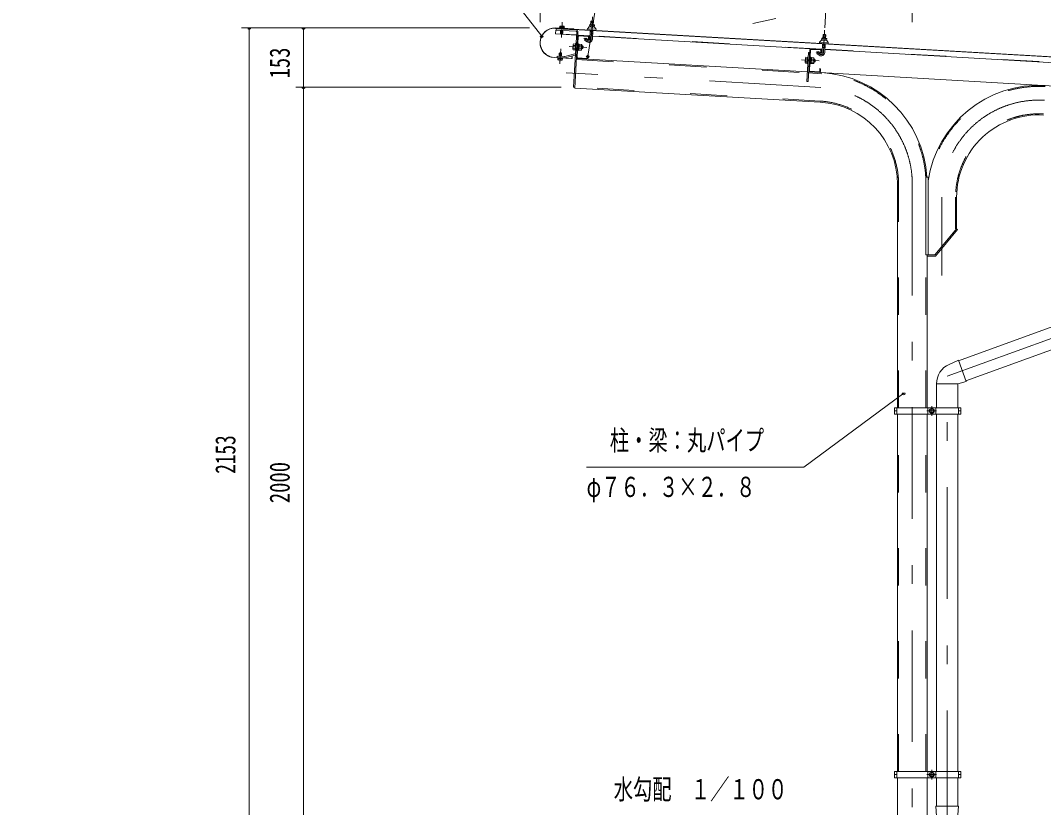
# Model space of a CAD drawing. Units: millimetres, scale not verified. Extents: x -23548 to 23548, y -10500 to 10500.
# Drawn here: x 10837 to 17433, y 949 to 6025 of the extents above; entities that cross this region are included whole.
import ezdxf
from ezdxf.enums import TextEntityAlignment as Align

# ---------------------------------------------------------------- set-up
doc = ezdxf.new("R2010")
doc.units = ezdxf.units.MM
doc.header["$LTSCALE"] = 60
doc.linetypes.add('USER2', pattern=[10, 4, -6])
doc.linetypes.add('USER3', pattern=[24, 12, -5, 2, -5])
for name, color, linetype, lineweight in [('0-6_2-0BOLD', 7, 'Continuous', 18), ('0-7_2-1HIDDEN', 3, 'USER2', 18), ('0-8_2-2CENTER', 3, 'USER3', 18), ('0-9_2-4THIN', 4, 'Continuous', 18), ('0-A_2-5DIM', 3, 'Continuous', 18)]:
    doc.layers.add(name, color=color, linetype=linetype, lineweight=lineweight)
doc.styles.add('ＭＳ ゴシック', font='')
doc.styles.get('ＭＳ ゴシック').set_extended_font_data('MS Gothic')

msp = doc.modelspace()

# ---------------------------------------------------------------- linework, layer by layer
at = {"layer": '0-6_2-0BOLD'}
for p, q in [((18238.04, 5746.35), (14288.32, 5974.09)), ((14418.26, 5956.2), (14291.47, 5963.52)), ((14321.17, 5987.63), (14320.68, 5978.91)), ((14333.39, 5943.13), (14334.41, 5961.04)), ((14335.09, 5978.09), (14335.59, 5986.82)), ((14422.96, 5950.92), (14402.45, 5595.14)), ((14410.14, 5589.44), (14430.95, 5950.46)), ((14491.65, 5971.72), (14547.81, 5968.49)), ((14507.53, 5905.18), (14510.77, 5961.26)), ((14509.38, 5937.09), (14526.22, 5936.12)), ((14512.35, 5983.21), (14513.09, 5995.99)), ((14527.61, 5960.29), (14524.38, 5904.2)), ((14529.3, 5995.06), (14528.57, 5982.27)), ((14428.31, 5904.66), (14420.32, 5905.12)), ((14425.57, 5787.63), (14433.28, 5921.41)), ((14508.68, 5925.07), (14429.75, 5929.62)), ((14434.58, 5874.38), (14430.59, 5874.61)), ((14437.51, 5925.17), (14496.41, 5921.77)), ((14473.27, 5897.4), (14489.57, 5886.69)), ((14500.17, 5917.55), (14499.19, 5900.58)), ((14525.53, 5924.1), (16006.2, 5838.73)), ((15989.16, 5885.38), (15988.7, 5877.3)), ((16005.05, 5818.83), (16008.28, 5874.92)), ((16010.6, 5909.65), (16009.86, 5896.86)), ((16011.57, 5931.98), (16010.36, 5910.92)), ((16025.13, 5873.94), (16021.9, 5817.86)), ((16026.08, 5895.93), (16026.82, 5908.71)), ((14325.94, 5813.83), (14324.71, 5792.87)), ((14346.16, 5791.89), (14411.32, 5809.04)), ((14400.86, 5845.64), (14412.85, 5844.95)), ((14413.93, 5863.68), (14401.94, 5864.37)), ((14432.23, 5833.69), (14437.23, 5833.41)), ((14433.07, 5848.17), (14438.35, 5852.87)), ((14438.64, 5857.87), (14433.35, 5853.16)), ((14437.81, 5843.51), (14452.29, 5842.67)), ((14453.37, 5861.4), (14438.89, 5862.24)), ((14458.99, 5841.67), (14460.14, 5861.63)), ((15925.82, 5818.32), (15917.84, 5818.78)), ((15930.79, 5835.06), (15923.08, 5701.28)), ((15993.92, 5835.42), (15935.02, 5838.82)), ((15987.08, 5800.35), (15970.79, 5811.05)), ((15996.71, 5814.23), (15997.69, 5831.2)), ((16006.89, 5850.75), (16023.73, 5849.77)), ((16023.04, 5837.75), (18002.88, 5723.6)), ((14276.95, 5785.61), (14389.76, 5779.11)), ((14389.84, 5780.36), (14277.02, 5786.86)), ((14309.2, 5779.75), (14308.69, 5771.03)), ((14323.61, 5778.91), (14323.1, 5770.19)), ((14413.36, 5801.3), (14348.2, 5784.15)), ((15910.64, 5693.99), (14421.12, 5779.87)), ((14429.33, 5783.4), (14488.24, 5780.01)), ((15898.37, 5759.29), (15910.36, 5758.6)), ((15911.44, 5777.33), (15899.45, 5778.03)), ((15909.68, 5746.75), (15913.67, 5746.52)), ((15929.65, 5745.6), (15925.65, 5745.83)), ((15930.58, 5761.82), (15935.86, 5766.53)), ((15936.15, 5771.52), (15930.87, 5766.82)), ((15931.99, 5786.28), (15936.98, 5785.99)), ((15934.78, 5747.79), (15949.26, 5746.96)), ((15949.81, 5756.33), (15935.32, 5757.16)), ((15936.4, 5775.89), (15950.88, 5775.06)), ((17907.33, 5578.85), (15918.63, 5693.53)), ((15926.85, 5697.06), (15985.75, 5693.66)), ((14402.45, 5595.14), (14410.44, 5594.68)), ((15992.2, 5498.22), (14410.14, 5589.44)), ((16689.58, 5013.56), (16674.59, 5013.56)), ((16689.58, 5013.56), (16689.58, 4513.56)), ((16491.33, 3526.83), (16491.33, 4971.62)), ((16872.83, 4681.29), (16872.83, 4886.4)), ((16682.08, 4513.56), (16682.08, 3526.83)), ((19139.66, 4504.16), (16932.15, 3700.69)), ((16880.46, 3681.88), (16880.46, 3526.83)), ((16472.09, 3506.83), (16487.33, 3506.83)), ((16487.33, 3486.83), (16487.33, 3526.83)), ((16686.08, 3526.83), (16686.08, 3486.83)), ((16738.96, 3486.83), (16738.96, 3526.83)), ((16884.46, 3526.83), (16884.46, 3486.83)), ((16884.46, 3506.83), (16899.71, 3506.83)), ((16491.33, 1180.9), (16491.33, 3486.83)), ((16682.08, 3486.83), (16682.08, 1180.9)), ((16742.96, 1180.9), (16742.96, 3486.83)), ((16880.46, 3486.83), (16880.46, 1180.9)), ((16487.34, 1160.9), (16472.09, 1160.9)), ((16487.34, 1140.9), (16487.34, 1180.9)), ((16491.33, -630.07), (16491.33, 1140.9)), ((16682.08, 1140.9), (16682.08, -630.07)), ((16686.09, 1180.9), (16686.09, 1140.9)), ((16738.96, 1140.9), (16738.96, 1180.9)), ((16742.96, 957.49), (16742.96, 1140.9)), ((16880.46, 1140.9), (16880.46, 957.49)), ((16884.46, 1180.9), (16884.46, 1140.9)), ((16899.71, 1160.9), (16884.46, 1160.9))]:
    msp.add_line(p, q, dxfattribs=at)
for points in [[(14512.84, 5997.26), (14514.06, 6018.32), (14530.91, 6017.35), (14529.69, 5996.3)], [(14530.91, 6017.35), (14528.26, 6020.32), (14517.03, 6020.96), (14514.06, 6018.32)], [(14421.76, 5930.09), (14286.23, 5937.9), (14287.73, 5963.74)], [(14287.91, 5975.55), (14404.46, 5968.83), (14404.53, 5970.08), (14286.79, 5976.86)], [(14288.19, 5971.72), (14288.39, 5975.33), (18238.12, 5747.59)], [(14291.47, 5963.52), (14291.93, 5971.51), (14418.72, 5964.19)], [(14313.48, 5979.32), (14313.97, 5988.04), (14316.22, 5989.18), (14340.68, 5987.79), (14342.79, 5986.41), (14342.3, 5977.68)], [(14319.43, 5961.91), (14318.41, 5943.98), (14333.39, 5943.13), (14330.76, 5940.78), (14320.77, 5941.34), (14318.41, 5943.98)], [(14547.34, 5960.4), (14547.81, 5968.49), (14537.59, 5981.75), (14503.33, 5983.73), (14491.65, 5971.72), (14491.18, 5963.64)], [(14536.67, 5981.81), (14537.41, 5994.59), (14535.31, 5995.96), (14507.23, 5997.59), (14504.98, 5996.46), (14504.24, 5983.67)], [(14412.31, 5835.58), (14400.32, 5836.27), (14398.76, 5839.38), (14400.57, 5870.83), (14402.48, 5873.74), (14414.47, 5873.05)], [(14418.61, 5875.3), (14414.61, 5875.53), (14412.17, 5833.1), (14416.16, 5832.87)], [(14434.58, 5874.38), (14432.13, 5831.95), (14428.14, 5832.17)], [(14437.23, 5833.41), (14439.47, 5872.34), (14434.48, 5872.63)], [(14439.43, 5871.61), (14453.91, 5870.77), (14455.48, 5867.66), (14453.67, 5836.21), (14451.75, 5833.3), (14437.27, 5834.14)], [(14473.27, 5897.4), (14482.54, 5911.5), (14498.83, 5900.8)], [(14499.19, 5900.58), (14503.19, 5900.35), (14504.17, 5917.32)], [(16045.32, 5882.14), (15989.16, 5885.38), (16000.84, 5897.38), (16035.1, 5895.41)], [(16001.76, 5897.33), (16002.49, 5910.11), (16004.74, 5911.24), (16032.82, 5909.62), (16034.92, 5908.24), (16034.18, 5895.46)], [(16027.2, 5909.95), (16028.42, 5931.01), (16025.77, 5933.98), (16014.54, 5934.62), (16011.57, 5931.98), (16028.42, 5931.01)], [(16035.1, 5895.41), (16045.32, 5882.14), (16044.86, 5874.06)], [(14309.73, 5793.74), (14310.96, 5814.71), (14313.61, 5817.06), (14323.59, 5816.48), (14325.94, 5813.83), (14310.96, 5814.71)], [(14454, 5841.95), (14458.99, 5841.67), (14462.94, 5845.2), (14463.67, 5857.67), (14460.14, 5861.63), (14455.15, 5861.92)], [(15917.84, 5818.78), (15907.04, 5631.59), (15915.03, 5631.13), (15926.8, 5835.29)], [(15970.79, 5811.05), (15980.05, 5825.16), (15996.34, 5814.46)], [(16001.68, 5830.98), (16000.7, 5814), (15996.71, 5814.24)], [(14344.15, 5783.74), (14296.28, 5786.5), (14296.75, 5794.49), (14344.6, 5791.73)], [(14328.05, 5768.64), (14303.59, 5770.07), (14301.48, 5771.45), (14301.99, 5780.18)], [(14328.05, 5768.64), (14330.3, 5769.76), (14330.81, 5778.49)], [(14393.72, 5782.64), (14394.37, 5793.87), (14393.12, 5793.94), (14392.48, 5782.71)], [(14492.46, 5783.77), (14493.44, 5800.74), (14497.43, 5800.51), (14496.45, 5783.54)], [(15898.08, 5784.48), (15896.27, 5753.04), (15897.83, 5749.92), (15909.82, 5749.24)], [(15911.98, 5786.7), (15899.99, 5787.39), (15898.08, 5784.48)], [(15909.68, 5746.75), (15912.12, 5789.18), (15916.12, 5788.95)], [(15929.65, 5745.6), (15932.09, 5788.03), (15928.1, 5788.26)], [(15936.98, 5785.99), (15934.74, 5747.06), (15929.75, 5747.35)], [(15949.26, 5746.96), (15951.18, 5749.87), (15952.99, 5781.32), (15951.43, 5784.43), (15936.94, 5785.26)], [(15952.66, 5775.58), (15957.65, 5775.29), (15956.5, 5755.32), (15951.51, 5755.61)], [(15956.5, 5755.32), (15960.46, 5758.85), (15961.18, 5771.33), (15957.65, 5775.29)], [(15989.97, 5697.42), (15990.95, 5714.39), (15994.94, 5714.16), (15993.96, 5697.19)], [(16674.59, 5013.56), (16674.59, 4513.56), (16732.08, 4513.56), (16872.83, 4681.29), (16878.96, 4676.15), (16735.81, 4505.56), (16682.08, 4505.56)], [(16885.12, 3829.9), (19092.96, 4633.49), (19089.21, 4688.49), (19234.22, 4688.49), (19229.81, 4624)], [(16742.96, 3526.82), (16742.96, 3681.88), (16880.46, 3681.88), (16933.43, 3697.17), (16883.83, 3833.43), (16824.74, 3807.24)], [(16833.44, 773.29), (16880.47, 902.49), (16884.22, 957.49), (16739.21, 957.49), (16743.61, 893.01)]]:
    msp.add_lwpolyline(points, dxfattribs=at)
for points in [[(14312.06, 5975.39), (14312.29, 5979.38), (14343.49, 5977.61), (14343.26, 5973.62)], [(14300.8, 5780.25), (14332, 5778.42), (14332.24, 5782.41), (14301.04, 5784.24)], [(16472.09, 3486.83), (16899.71, 3486.83), (16899.71, 3526.83), (16472.09, 3526.83)], [(16700.02, 3499.61), (16712.52, 3492.39), (16725.02, 3499.61), (16725.02, 3514.04), (16712.52, 3521.26), (16700.02, 3514.04)], [(16899.71, 1140.9), (16472.09, 1140.9), (16472.09, 1180.9), (16899.71, 1180.9)], [(16725.02, 1168.12), (16712.52, 1175.34), (16700.02, 1168.12), (16700.02, 1153.69), (16712.52, 1146.47), (16725.02, 1153.68)]]:
    msp.add_lwpolyline(points, close=True, dxfattribs=at)
for centre, radius in [((16712.52, 3506.83), 15.62), ((16712.52, 3506.83), 12.25), ((16712.52, 1160.9), 15.62), ((16712.52, 1160.9), 12.25)]:
    msp.add_circle(centre, radius, dxfattribs=at)
for centre, radius, start, end in [((14282.47, 5881.21), 95.75, 87.41484, 266.69975), ((14282.47, 5881.21), 94.5, 86.69902, 266.69975), ((14317.31, 5983.31), 5.79, 48.2068, 86.75304), ((14327.25, 5967.24), 21.27, 66.92171, 106.58215), ((14338.93, 5982.09), 5.79, 86.75304, 125.28447), ((14417.97, 5951.21), 5, 356.69064, 86.69814), ((14417.97, 5951.21), 13, 356.70087, 86.6954), ((14508.7, 5990.3), 7.19, 52.31572, 112.31572), ((14519.72, 5969.96), 26.87, 69.11201, 104.28793), ((14533.01, 5988.9), 7.19, 61.08423, 121.08423), ((14437.27, 5921.18), 8, 86.69814, 176.69814), ((14437.27, 5921.18), 4, 86.69814, 176.69814), ((14501.92, 5905.5), 22.5, 236.69998, 356.69998), ((14496.18, 5917.78), 4, 356.69788, 86.69302), ((14496.18, 5917.78), 8, 356.69826, 86.70035), ((14501.92, 5905.5), 5.62, 236.69998, 356.69998), ((16006.21, 5903.96), 7.19, 52.31572, 112.31572), ((16017.23, 5883.61), 26.87, 69.11201, 104.28793), ((16030.52, 5902.56), 7.19, 61.08423, 121.08423), ((14406.03, 5840.64), 7.19, 135.97307, 176.69989), ((14425.77, 5853.6), 26.15, 155.67448, 197.7253), ((14407.65, 5868.74), 7.19, 176.69989, 217.42671), ((14410.05, 5813.87), 5, 284.73851, 356.69064), ((14446.58, 5838.3), 7.19, 356.69989, 37.42671), ((14428.47, 5853.44), 26.15, 335.67448, 17.7253), ((14448.2, 5866.4), 7.19, 315.97307, 356.69989), ((15934.79, 5834.83), 8, 86.69814, 176.69814), ((15934.79, 5834.83), 4, 86.69814, 176.69814), ((15999.43, 5819.16), 22.5, 236.69998, 356.69998), ((15993.69, 5831.44), 4, 356.69788, 86.69302), ((15993.69, 5831.44), 8, 356.69826, 86.70035), ((15999.43, 5819.16), 5.62, 236.69998, 356.69998), ((14305.35, 5775.76), 5.79, 266.64542, 305.19165), ((14317.06, 5790.59), 21.27, 246.8172, 286.47765), ((14326.96, 5774.5), 5.79, 228.11237, 266.6438), ((14344.89, 5796.72), 13, 266.70358, 284.74593), ((14344.89, 5796.72), 5, 266.69814, 284.74536), ((14389.98, 5782.85), 3.75, 266.70522, 356.70522), ((14389.98, 5782.85), 2.5, 266.70522, 356.70522), ((14410.06, 5813.87), 13, 284.74731, 289.32663), ((14429.56, 5787.4), 8, 176.69814, 266.68929), ((14429.56, 5787.4), 4, 176.69814, 266.68929), ((14488.47, 5784), 8, 266.69814, 356.69711), ((14488.47, 5784), 4, 266.69814, 356.69814), ((15903.54, 5754.29), 7.19, 135.97307, 176.69989), ((15923.28, 5767.25), 26.15, 155.67448, 197.7253), ((15905.16, 5782.4), 7.19, 176.69989, 217.42671), ((15925.98, 5767.1), 26.15, 335.67448, 17.7253), ((15944.1, 5751.95), 7.19, 356.69989, 37.42671), ((15945.72, 5780.06), 7.19, 315.97307, 356.69989), ((15927.08, 5701.05), 8, 176.69814, 266.68929), ((15927.08, 5701.05), 4, 176.69814, 266.68929), ((15985.98, 5697.65), 8, 266.69814, 356.69711), ((15985.98, 5697.65), 4, 266.69814, 356.69814), ((15961.71, 4969.47), 720.38, 3.5088, 86.69994), ((17402.46, 4886.4), 720.38, 86.69997, 171.72679), ((15961.71, 4969.47), 529.62, 359.99998, 86.69994), ((17402.46, 4886.4), 529.62, 86.69994, 179.99998), ((16880.46, 3681.53), 137.5, 113.90575, 179.99998)]:
    msp.add_arc(centre, radius, start, end, dxfattribs=at)
at = {"layer": '0-7_2-1HIDDEN'}
for p, q in [((14421.83, 5931.33), (14286.31, 5939.15)), ((14508.75, 5926.32), (14429.82, 5930.87)), ((16006.27, 5839.97), (14525.6, 5925.34)), ((18002.95, 5724.85), (16023.11, 5838.99)), ((14420.71, 5772.88), (15910.24, 5687)), ((15918.23, 5686.54), (16002.78, 5681.66)), ((15992.6, 5505.2), (14410.54, 5596.43)), ((16498.33, 3526.83), (16498.33, 4969.47)), ((16865.84, 4886.4), (16865.84, 4681.29)), ((16675.09, 3526.83), (16675.09, 4513.56)), ((16498.33, 1180.9), (16498.33, 3486.83)), ((16675.09, 1180.9), (16675.09, 3486.83)), ((16498.33, -630.07), (16498.33, 1140.9)), ((16675.09, -630.07), (16675.09, 1140.9))]:
    msp.add_line(p, q, dxfattribs=at)
for centre, radius, start, end in [((15961.71, 4969.47), 713.38, 2.14949, 86.69992), ((17402.46, 4886.4), 713.38, 86.69991, 177.85577), ((15961.71, 4969.47), 536.62, 0, 86.69994), ((17402.46, 4886.4), 536.62, 86.69994, 180)]:
    msp.add_arc(centre, radius, start, end, dxfattribs=at)
at = {"layer": '0-8_2-2CENTER'}
for p, q in [((14329.87, 6013.44), (14324.35, 5916.1)), ((14515.95, 5904.69), (14524.26, 6048.73)), ((14326.55, 5955.18), (14329.07, 5998.96)), ((16021.77, 5962.38), (16013.47, 5818.35)), ((14494.2, 5893.75), (14469.66, 5909.87)), ((14320.06, 5841.72), (14314.35, 5744.39)), ((14315.2, 5758.4), (14318.22, 5810.85)), ((14374.7, 5856.55), (14488.26, 5849.99)), ((15991.71, 5807.41), (15967.17, 5823.53)), ((15985.78, 5763.65), (15872.22, 5770.2)), ((15997.69, 5593.43), (14354.45, 5688.19)), ((16586.71, 4971.62), (16586.71, -1093.2)), ((16777.46, 4380.56), (16777.46, 4886.4)), ((16681.27, 3506.83), (16743.77, 3506.83)), ((16712.52, 3538.08), (16712.52, 3475.58)), ((16712.52, 1129.65), (16712.52, 1192.15)), ((16681.27, 1160.9), (16743.77, 1160.9))]:
    msp.add_line(p, q, dxfattribs=at)
msp.add_lwpolyline([(16811.71, 854.36), (16811.71, 3730.02), (19161.71, 4585.36), (19161.71, 4925.94)], dxfattribs=at)
for centre, radius, start, end in [((14501.92, 5905.5), 14.06, 236.69998, 356.69759), ((15999.43, 5819.16), 14.06, 236.69998, 356.69759), ((15961.71, 4969.47), 625, 359.99998, 86.69994), ((17402.46, 4886.4), 625, 86.69997, 179.99998)]:
    msp.add_arc(centre, radius, start, end, dxfattribs=at)
at = {"layer": '0-9_2-4THIN'}
for p, q in [((14515.67, 6019.75), (14514.36, 5997.18)), ((14528.17, 5996.38), (14529.47, 6018.96)), ((14321.43, 5961.8), (14320.3, 5941.87)), ((14331.28, 5941.25), (14332.41, 5961.16)), ((14510.89, 5937), (14512.29, 5961.17)), ((14526.1, 5960.37), (14524.7, 5936.21)), ((16008.41, 5850.66), (16009.8, 5874.83)), ((16013.18, 5933.41), (16011.88, 5910.83)), ((16023.61, 5874.03), (16022.21, 5849.86)), ((16025.68, 5910.04), (16026.98, 5932.61)), ((14311.73, 5793.62), (14313.08, 5816.59)), ((14324.06, 5815.95), (14322.71, 5792.99)), ((14454.14, 5844.45), (14461.63, 5844.02)), ((14462.49, 5858.99), (14455, 5859.42)), ((15951.65, 5758.11), (15959.14, 5757.68)), ((15960, 5772.65), (15952.51, 5773.08))]:
    msp.add_line(p, q, dxfattribs=at)
at = {"layer": '0-A_2-5DIM'}
for p, q in [((14186.71, 6014.93), (14186.71, 7289.93)), ((16586.7, 6014.93), (16586.7, 6939.93)), ((16049.48, 6442.77), (16022.59, 5976.48)), ((15559.01, 6006.45), (15705.89, 6036.87)), ((14118.62, 5977.43), (12261.7, 5977.43)), ((12321.7, 5977.43), (12301.7, 5977.43)), ((12311.7, 5977.43), (12311.7, -1325.06)), ((12671.7, 5977.43), (12651.7, 5977.43)), ((12661.7, 5977.43), (12661.7, -905.06)), ((14207.66, 5924.67), (14187.66, 5924.67)), ((14504.47, 5793.73), (14484.47, 5793.73)), ((14323.09, 5594.93), (12611.7, 5594.93)), ((12671.7, 5594.93), (12651.7, 5594.93)), ((15886.71, 3144.93), (16531.69, 3620.34)), ((16541.69, 3620.34), (16521.69, 3620.34)), ((14486.71, 3144.93), (15886.71, 3144.93))]:
    msp.add_line(p, q, dxfattribs=at)
for points in [[(16986.71, 7944.93), (14836.71, 7944.93), (14494.47, 5793.73)], [(10836.71, 6894.93), (13436.71, 6894.93), (14197.66, 5924.67)]]:
    msp.add_lwpolyline(points, dxfattribs=at)
for centre in [(12311.7, 5977.43), (12661.7, 5977.43), (14197.66, 5924.67), (14494.47, 5793.73), (12661.7, 5594.93), (16531.69, 3620.34)]:
    msp.add_arc(centre, 10, 180, 0, dxfattribs=at)

# ---------------------------------------------------------------- texts
at = {"layer": '0-A_2-5DIM', "color": 7, "style": 'ＭＳ ゴシック'}
for s, width, p in [('153', 0.75, (12611.7, 5651.04)), ('2153', 0.7, (12261.7, 3101.35)), ('2000', 0.75, (12611.7, 2911.9))]:
    msp.add_text(s, height=130.2, rotation=90, dxfattribs=dict(at, width=width)).set_placement(p, align=Align.BOTTOM_LEFT)
at = {"layer": '0-A_2-5DIM', "color": 7, "style": 'ＭＳ ゴシック', "width": 0.7}
for s, p in [('柱・梁：丸パイプ', (14636.71, 3212.7)), ('φ７６．３×２．８', (14486.71, 2912.69)), ('水勾配\u3000１／１００', (14661.71, 962.7))]:
    msp.add_text(s, height=130.2, dxfattribs=at).set_placement(p, align=Align.BOTTOM_LEFT)

doc.saveas('drawing.dxf')
